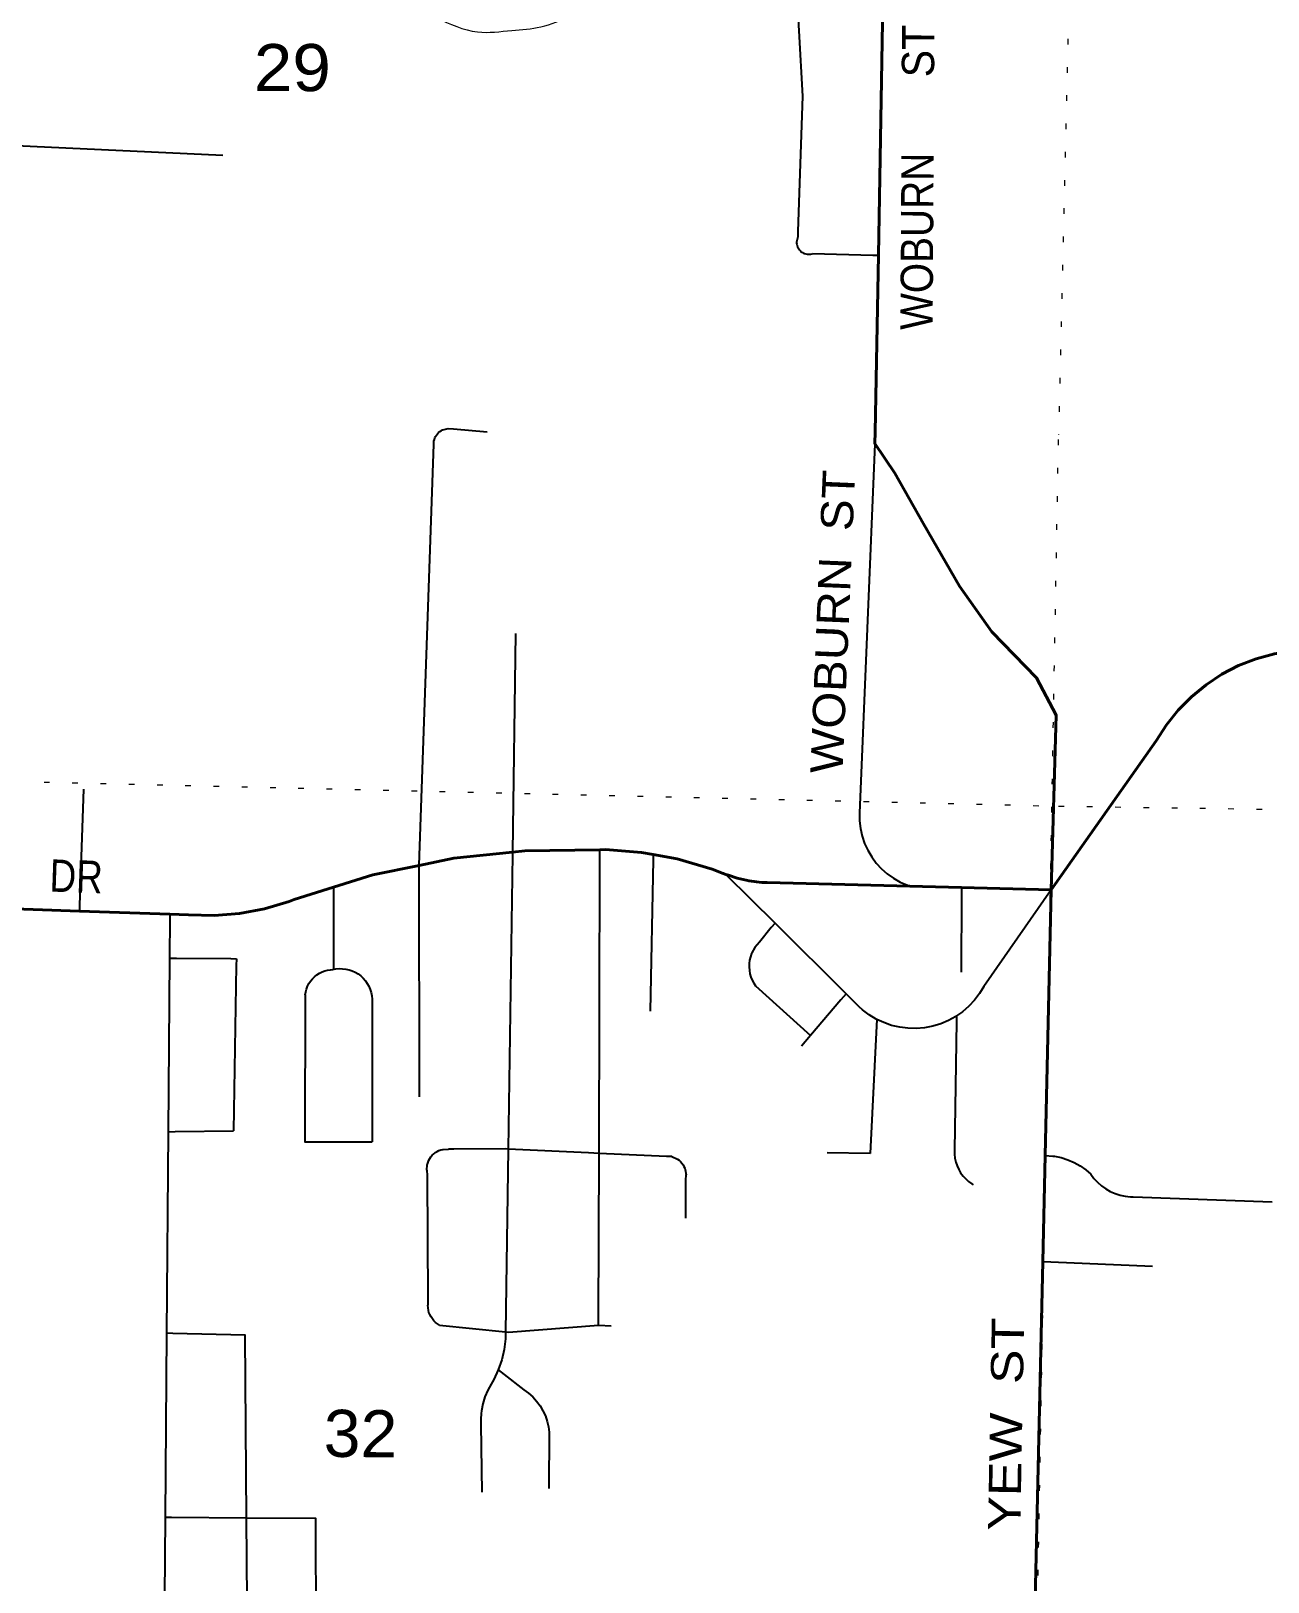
# Model space of a CAD drawing. Header units: feet. Extents: x -489137 to -242534, y 368785 to 558127.
# Drawn here: x -354881 to -350286, y 458006 to 463767 of the extents above; entities that cross this region are included whole.
import ezdxf

# ---------------------------------------------------------------- set-up
doc = ezdxf.new("R2010")
doc.units = ezdxf.units.FT
doc.header["$LTSCALE"] = 70
doc.linetypes.add('DOTTED', pattern=[1.5, 0.3, -1.2])
for name, color, linetype, lineweight in [('26', 7, 'Continuous', 40), ('27', 7, 'Continuous', 13), ('29', 7, 'Continuous', 25), ('39', 7, 'Continuous', 13), ('7', 7, 'DOTTED', 13)]:
    doc.layers.add(name, color=color, linetype=linetype, lineweight=lineweight)
doc.layers.add('30', color=7, linetype='Continuous')

msp = doc.modelspace()

# ---------------------------------------------------------------- linework, layer by layer
at = {"layer": '26'}
for points in [[(-351745.42, 462278.12), (-351733.67, 462934.73), (-351714.27, 464017.59), (-351713.62, 464053.97)], [(-351091.29, 460577.26), (-351072.84, 461225.94), (-351146.61, 461364.31), (-351312.6, 461534.96), (-351432.49, 461705.62), (-351566.2, 461936.24), (-351672.25, 462125.34), (-351746.99, 462234.84), (-351745.42, 462278.12)], [(-351091.29, 460577.26), (-350701.64, 461130.6), (-350663.8, 461189.73), (-350619.99, 461244.58), (-350570.69, 461294.56), (-350516.43, 461339.1), (-350457.82, 461377.73), (-350395.49, 461410.02), (-350330.12, 461435.61), (-350262.44, 461454.24), (-350193.18, 461465.68), (-350123.1, 461469.83), (-350097.84, 461469.52), (-349154.42, 461378.73), (-349057.76, 461369.43), (-348985.38, 461359.89), (-348912.39, 461357.97), (-348839.61, 461363.69), (-348767.82, 461376.98), (-348697.81, 461397.71), (-348630.36, 461425.63), (-348571.71, 461457.11), (-348287.06, 461604.31), (-348277.06, 461609.48)], [(-355012.03, 460508.85), (-354701.67, 460498.31), (-354365.04, 460486.88), (-354296.34, 460484.55), (-354201.53, 460482.1), (-354106.99, 460489.58), (-354013.75, 460506.9), (-353922.82, 460533.86), (-353903.6, 460540.92), (-353757.6, 460586.95), (-353610.96, 460633.17), (-353439.38, 460668.06), (-353310.28, 460694.31), (-353093.18, 460716.76), (-353046.68, 460721.57), (-352767.76, 460726.09), (-352747.44, 460726.42), (-352613.11, 460716.16), (-352569.73, 460708.22), (-352480.59, 460691.91), (-352351.33, 460653.94), (-352309.87, 460638.36), (-352300.16, 460634.71), (-352289.87, 460631.2), (-352257.64, 460620.19), (-352214.13, 460610.28), (-352186.08, 460606.91), (-352165.96, 460604.72), (-352146.08, 460604.21), (-351424.54, 460585.77), (-351091.29, 460577.26)], [(-351171.01, 456866.32), (-351167.07, 457259.1), (-351162.77, 457447.44), (-351122.82, 459196.97), (-351113.83, 459590.37), (-351091.29, 460577.26)]]:
    msp.add_lwpolyline(points, dxfattribs=at)
at = {"layer": '29'}
for p, q in [((-351747.04, 462233.74), (-351804.05, 460861.7)), ((-353081.01, 461529.97), (-353093.18, 460716.76)), ((-351091.29, 460577.26), (-351341.52, 460218.37)), ((-351763.47, 459598.2), (-351923.89, 459600.57)), ((-353363.56, 458959.44), (-353118.81, 458935.59)), ((-352956.96, 458562.98), (-352957.26, 458353.08))]:
    msp.add_line(p, q, dxfattribs=at)
for points in [[(-352056.68, 464254.73), (-352015.55, 463525.67), (-352032.4, 463022.84), (-352033.07, 463002.79)], [(-354169.03, 463304.46), (-355469.3, 463365.55), (-355489.71, 463366.9), (-355759.88, 463384.79)], [(-352033.07, 463002.79), (-352037.42, 462982.84), (-352037.35, 462979.89), (-352036.74, 462975.21), (-352035.64, 462970.61), (-352034.07, 462966.16), (-352032.04, 462961.9), (-352029.58, 462957.87), (-352026.71, 462954.12), (-352023.46, 462950.69), (-352019.88, 462947.62), (-352015.99, 462944.94), (-352011.84, 462942.68), (-352007.48, 462940.87), (-352002.96, 462939.52), (-351998.32, 462938.66), (-351993.61, 462938.28), (-351988.89, 462938.4), (-351984.21, 462939.01), (-351979.62, 462940.11), (-351978.4, 462940.49)], [(-351978.4, 462940.49), (-351753.91, 462935.21), (-351733.67, 462934.73)], [(-353385.27, 462232.19), (-353385.16, 462238.2), (-353384.41, 462244.17), (-353383.04, 462250.02), (-353381.07, 462255.7), (-353378.52, 462261.15), (-353375.41, 462266.29), (-353371.78, 462271.09), (-353367.67, 462275.47), (-353363.13, 462279.41), (-353358.2, 462282.84), (-353352.93, 462285.75), (-353351.37, 462286.41), (-353331.4, 462291.39)], [(-353331.4, 462291.39), (-353311.37, 462289.61), (-353186.7, 462278.54)], [(-353437.92, 459808.67), (-353439.38, 460668.06), (-353439.38, 460669.24), (-353385.27, 462232.19)], [(-354685.85, 460951.35), (-354700.89, 460520.74), (-354701.67, 460498.31)], [(-351804.05, 460861.7), (-351803.69, 460833.15), (-351800.34, 460804.78), (-351794.05, 460776.92), (-351784.88, 460749.87), (-351772.93, 460723.93), (-351758.34, 460699.38), (-351741.26, 460676.49), (-351721.88, 460655.51), (-351700.42, 460636.67), (-351677.1, 460620.18), (-351652.19, 460606.21), (-351625.95, 460594.93), (-351620.77, 460593.07)], [(-353093.18, 460716.76), (-353093.31, 460707.93), (-353109.05, 459614.23), (-353118.81, 458935.59), (-353119.19, 458909.3)], [(-352771.22, 459598.15), (-352767.86, 460692.5), (-352767.76, 460726.09)], [(-352569.73, 460708.22), (-352570.14, 460688.35), (-352581.61, 460126.75)], [(-352299.87, 460634.6), (-352117.53, 460453.23), (-351853.76, 460190.85), (-351805.21, 460142.56)], [(-353757.6, 460586.95), (-353757.63, 460565.81), (-353758.11, 460284.44)], [(-351424.54, 460585.77), (-351424.65, 460560.44), (-351425.89, 460271.8)], [(-354365.04, 460486.88), (-354365.16, 460471.35), (-354366.36, 460323.69), (-354371.61, 459678.47), (-354377.69, 458930.02), (-354383.26, 458245.22), (-354389.25, 457507.98)], [(-352117.53, 460453.23), (-352131.25, 460436.65), (-352175.7, 460382.92), (-352192.27, 460362.9)], [(-352192.27, 460362.9), (-352203.33, 460342.92), (-352204.47, 460340.55), (-352208.76, 460328.53), (-352211.77, 460316.13), (-352213.46, 460303.48), (-352213.83, 460290.72), (-352212.86, 460278), (-352210.56, 460265.44), (-352206.97, 460253.2), (-352202.11, 460241.4), (-352196.05, 460230.17), (-352189.66, 460220.71), (-351986.16, 460035.96), (-351985.63, 460035.47)], [(-354366.36, 460323.69), (-354340.62, 460323.45), (-354138.51, 460321.53), (-354118.42, 460321.34)], [(-354118.42, 460321.34), (-354118.85, 460295.97), (-354129.25, 459682.41)], [(-353760.66, 460280.82), (-353748.58, 460283.22), (-353736.31, 460284.34), (-353723.99, 460284.18), (-353711.76, 460282.73), (-353699.74, 460280.01), (-353688.08, 460276.05), (-353676.89, 460270.89), (-353666.3, 460264.59), (-353656.43, 460257.22), (-353647.38, 460248.86), (-353639.26, 460239.6), (-353632.15, 460229.54), (-353626.13, 460218.79), (-353621.27, 460207.47), (-353617.62, 460195.7), (-353615.22, 460183.62), (-353614.09, 460171.35), (-353614.25, 460159.03), (-353614.32, 460158.03), (-353614.5, 459641.55)], [(-353862.68, 460186.97), (-353860.9, 460197.86), (-353857.99, 460208.51), (-353853.99, 460218.79), (-353848.93, 460228.6), (-353842.87, 460237.82), (-353835.88, 460246.36), (-353828.04, 460254.13), (-353819.43, 460261.03), (-353810.15, 460266.99), (-353800.29, 460271.95), (-353789.97, 460275.85), (-353779.3, 460278.66), (-353768.39, 460280.33), (-353760.66, 460280.82)], [(-353862.68, 460186.97), (-353864.2, 459640.77), (-353614.5, 459641.55)], [(-351853.76, 460190.85), (-351873.3, 460168), (-351986.16, 460035.96), (-352019.47, 459996.99)], [(-351341.52, 460218.37), (-351357.53, 460191.87), (-351376.21, 460167.19), (-351397.38, 460144.59), (-351420.79, 460124.34), (-351443.34, 460108.63), (-351446.19, 460106.64)], [(-351741.81, 460096.98), (-351768.32, 460112.99), (-351793, 460131.68), (-351805.21, 460142.56)], [(-351738.8, 460095.57), (-351740, 460071.35), (-351763.47, 459598.2)], [(-351446.19, 460106.64), (-351473.3, 460091.69), (-351501.83, 460079.66), (-351531.46, 460070.67), (-351561.86, 460064.83), (-351592.71, 460062.2), (-351623.66, 460062.82), (-351654.39, 460066.66), (-351684.54, 460073.69), (-351713.79, 460083.84), (-351738.8, 460095.57), (-351741.81, 460096.98)], [(-351443.34, 460108.63), (-351443.65, 460087.96), (-351450.73, 459609.48)], [(-354371.61, 459678.47), (-354345.51, 459678.9), (-354129.25, 459682.41)], [(-353410.33, 459535.82), (-353409.12, 459555.67), (-353408.65, 459558.25), (-353406.52, 459565.52), (-353403.65, 459572.53), (-353400.06, 459579.2), (-353395.8, 459585.46), (-353390.9, 459591.24), (-353385.42, 459596.47), (-353379.43, 459601.11), (-353372.99, 459605.09), (-353366.16, 459608.38), (-353359.03, 459610.93), (-353351.67, 459612.73), (-353350.71, 459612.86), (-353331.02, 459613.59)], [(-353109.05, 459614.23), (-353117.84, 459614.65), (-353310.71, 459613.69), (-353331.02, 459613.59)], [(-352771.22, 459598.15), (-352810.46, 459599.88), (-353109.05, 459614.23)], [(-352773.18, 458959.5), (-352773.11, 458982.31), (-352771.22, 459598.15)], [(-352500.36, 459586.2), (-352520.34, 459587.08), (-352771.22, 459598.15)], [(-351450.73, 459609.48), (-351450.67, 459594.78), (-351449.07, 459580.17), (-351445.95, 459565.81), (-351441.34, 459551.85), (-351435.3, 459538.44), (-351427.9, 459525.74), (-351419.2, 459513.89), (-351409.32, 459503.01), (-351398.35, 459493.22), (-351386.42, 459484.63), (-351381.27, 459481.47)], [(-353410.33, 459535.82), (-353410.21, 459515.67), (-353407.4, 459054.65), (-353407.28, 459034.74)], [(-352500.36, 459586.2), (-352480.34, 459577.17), (-352480.1, 459577.03), (-352474.11, 459572.62), (-352468.61, 459567.61), (-352463.67, 459562.06), (-352459.33, 459556.02), (-352455.66, 459549.56), (-352452.67, 459542.74), (-352451.18, 459538.04), (-352448.12, 459518.1)], [(-351113.83, 459590.37), (-351085.25, 459587.78), (-351079.61, 459587.27), (-351054.35, 459582.27), (-351029.75, 459574.67), (-351006.08, 459564.53), (-350983.6, 459551.98), (-350962.56, 459537.15), (-350944.22, 459521.2)], [(-352449.39, 459356.94), (-352448.28, 459498.04), (-352448.12, 459518.1)], [(-350944.22, 459521.2), (-350932.69, 459505.43), (-350919.58, 459490.95), (-350905.02, 459477.93), (-350889.18, 459466.49), (-350872.23, 459456.77), (-350854.37, 459448.88), (-350835.77, 459442.9), (-350816.65, 459438.89), (-350797.21, 459436.91), (-350787.39, 459436.68), (-350270.19, 459418.02)], [(-351122.82, 459196.97), (-351093.56, 459195.71), (-350715.17, 459179.35)], [(-353363.56, 458959.44), (-353371.19, 458964.33), (-353378.27, 458970), (-353384.71, 458976.37), (-353390.45, 458983.38), (-353395.43, 458990.95), (-353399.59, 458999), (-353402.88, 459007.45), (-353404.86, 459014.65), (-353407.28, 459034.74)], [(-353118.81, 458935.59), (-353107.08, 458934.45), (-352773.18, 458959.5), (-352771.53, 458959.62), (-352725.9, 458956.94)], [(-354080.39, 458243.05), (-354085.62, 458922.78), (-354354.62, 458929.44), (-354377.69, 458930.02)], [(-353119.19, 458909.3), (-353123.93, 458870.01), (-353132.75, 458831.43), (-353145.56, 458793.99), (-353145.69, 458793.7)], [(-353145.69, 458793.7), (-353162.21, 458758.08), (-353171.69, 458741.22)], [(-353145.69, 458793.7), (-353123.61, 458776.52), (-353050.61, 458719.72)], [(-353171.69, 458741.22), (-353184.58, 458717.92), (-353194.96, 458693.39), (-353202.71, 458667.91), (-353207.77, 458641.76), (-353208.67, 458631.28), (-353210.16, 458611.29)], [(-353050.61, 458719.72), (-353033.28, 458707.39), (-353017.34, 458693.31), (-353002.95, 458677.64), (-352990.28, 458660.55), (-352979.47, 458642.23), (-352970.63, 458622.88), (-352963.86, 458602.72), (-352959.24, 458581.95), (-352956.96, 458562.98)], [(-353210.16, 458611.29), (-353209.86, 458591.28), (-353206.04, 458339.6)], [(-354080.39, 458243.05), (-354359.48, 458245.05), (-354383.26, 458245.22)], [(-354070.79, 456995.66), (-353820.11, 456978.63), (-353823.6, 458241.21), (-354080.39, 458243.05)], [(-354070.79, 456995.66), (-354070.92, 457012.78), (-354080.39, 458243.05)]]:
    msp.add_lwpolyline(points, dxfattribs=at)
at = {"layer": '39'}
for points in [[(-351546.89, 464570.9), (-351482.56, 464574.22), (-351476.5, 464574.03), (-351387.12, 464652.07), (-351298.87, 464693.77), (-351284.04, 464780.21), (-351245.41, 464851.76), (-351179.82, 464815.34), (-351100.53, 464764.34), (-351030.4, 464743.94), (-350914.75, 464691.8), (-350785.15, 464633.15), (-350692.67, 464616.09), (-350673.92, 464569.01), (-350656.62, 464540.17), (-350593.17, 464499.77), (-350520.96, 464481.33), (-350428.73, 464456.2), (-350350.89, 464423.44), (-350289.53, 464381.08), (-350226.4, 464330.59), (-350150.01, 464251.38), (-350081.9, 464231.05), (-349984.37, 464246.17), (-349924.15, 464232.15), (-349872.7, 464196.17), (-349834.06, 464138.36), (-349753.32, 464069.12), (-349669.61, 464030.11), (-349573.79, 463990.71), (-349487.3, 463975.87), (-349408.65, 463969.35), (-349322.1, 463956.53), (-349310.61, 463871.27), (-349332.25, 463760.79), (-349341.53, 463657.99), (-349310.34, 463555.95), (-349221.58, 463484.44), (-349173.79, 463460.7), (-349146.08, 463441.64), (-349128.97, 463406.74), (-349107.82, 463371.72), (-349088.75, 463334.73), (-349066.4, 463273.39), (-348999.42, 463216.72), (-348912.44, 463218.02), (-348871.97, 463218.77), (-348847.16, 463171.5), (-348832.58, 463120.51), (-348771.66, 463064.03)], [(-355715.74, 463874.35), (-355633.01, 463821.43), (-355489.72, 463812.89), (-355274.08, 463854.62), (-355187.03, 463922.62), (-355180.66, 463932.53), (-355128.01, 463999.59), (-355067.92, 464110.89), (-355016.22, 464147.67), (-354898.93, 464148.03), (-354799.83, 464148.95), (-354654.13, 464152.46), (-354476.24, 464150.91), (-354401.63, 464144.52), (-354328.34, 464160.41), (-354200.13, 464186.69), (-354090.61, 464197.4), (-353983.73, 464187.98), (-353881.91, 464146.37), (-353743.15, 464057.12), (-353653.07, 463963.33), (-353506.04, 463879.88), (-353374.55, 463817.13), (-353222.53, 463763.84), (-353094.96, 463769.94), (-352987.39, 463782.72), (-352876.92, 463823.72), (-352757.74, 463884.65), (-352652.51, 463952.09), (-352482.01, 464037.68), (-352334.3, 464105.8), (-352220.11, 464136.57), (-352110.21, 464151.82)]]:
    msp.add_spline(points, degree=3, dxfattribs=at)
at = {"layer": '7'}
for points in [[(-350935.49, 469788.95), (-350971.01, 466258), (-351064.2, 462267.3)], [(-351865.02, 435960.78), (-351796.98, 439628.62), (-351743.44, 444959.02), (-351587.96, 450375.18), (-351442.89, 453547.15), (-351183.58, 455614.93), (-351064.2, 462267.3)], [(-359069.97, 461069.37), (-356407.56, 461014.35), (-351063.91, 460888.06), (-346092.29, 460814.82)]]:
    msp.add_lwpolyline(points, dxfattribs=at)

# ---------------------------------------------------------------- texts
at = {"layer": '27'}
for s, rotation, width, p in [('ST', 89.68, 0.95, (-351526.63, 463595.27)), ('WOBURN', 89.68, 0.9, (-351531.87, 462657)), ('DR', 358.055, 0.85, (-354813.79, 460570.81)), ('YEW  ST', 88.954, 1.2, (-351206.5, 458195.12))]:
    msp.add_text(s, height=120, rotation=rotation, dxfattribs=dict(at, width=width)).set_placement(p)
at = {"layer": '30', "width": 1.1}
msp.add_text('WOBURN  ST', height=120, rotation=87.62, dxfattribs=at).set_placement((-351866.72, 461007.05))
at = {"layer": '7', "width": 1.1}
msp.add_text('29', height=175, dxfattribs=at).set_placement((-354053.66, 463544.08))
at = {"layer": '7', "width": 1.05}
msp.add_text('32', height=175, rotation=359.382, dxfattribs=at).set_placement((-353794.78, 458471.31))

doc.saveas('drawing.dxf')
